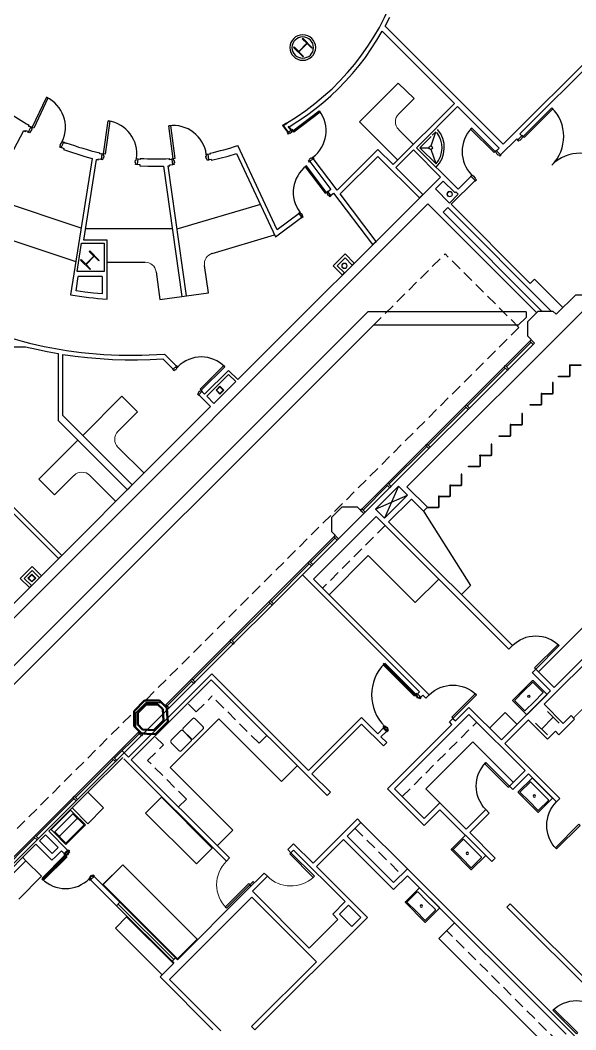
# Model space of a CAD drawing. Header units: inches. Extents: x -59 to 5682, y -269 to 4477.
# Drawn here: x 487 to 1088, y 1751 to 2845 of the extents above; entities that cross this region are included whole.
import ezdxf

# ---------------------------------------------------------------- set-up
doc = ezdxf.new("R2010")
doc.units = ezdxf.units.IN
doc.header["$LTSCALE"] = 96
doc.header["$MEASUREMENT"] = 0
doc.linetypes.add('DASHED4', pattern=[0.1875, 0.125, -0.0625])
doc.linetypes.add('HIDDEN2', pattern=[0.1875, 0.125, -0.0625])
doc.layers.get('0').update_dxf_attribs({"linetype": 'CONTINUOUS'})
for name, color, linetype in [('A-COLS', 5, 'CONTINUOUS'), ('A-DOOR', 2, 'CONTINUOUS'), ('A-FLOR-CASE', 3, 'CONTINUOUS'), ('A-FLOR-CASE-UPPR', 3, 'HIDDEN2'), ('A-FLOR-PFIX', 2, 'CONTINUOUS'), ('A-GLAZ', 2, 'CONTINUOUS'), ('A-GLAZ-SILL', 1, 'CONTINUOUS'), ('A-SHAFT', 1, 'CONTINUOUS'), ('A-WALL-ABOVE', 8, 'DASHED4'), ('A-WALL-FULL', 6, 'CONTINUOUS'), ('A-WALL-PRHT', 4, 'CONTINUOUS')]:
    doc.layers.add(name, color=color, linetype=linetype)
for name, color, linetype, lineweight in [('A-DOOR-FRAM', 31, 'CONTINUOUS', 50), ('A-WALL', 113, 'CONTINUOUS', 13), ('I-WALL', 2, 'CONTINUOUS', 13), ('Q-CASE', 31, 'CONTINUOUS', 9)]:
    doc.layers.add(name, color=color, linetype=linetype, lineweight=lineweight)

# ---------------------------------------------------------------- blocks, each defined once
blk = doc.blocks.new('0206.01-BAS-GRID$0$IBEAM')
for points in [[(-0.5, 0.5, 1), (-0.5, 0.5), (0.5, 0.5), (0.5, 0.5, 1)], [(0, -0.5, 1), (0, -0.5), (0, 0.5), (0, 0.5, 1)], [(-0.5, -0.5, 1), (-0.5, -0.5), (0.5, -0.5), (0.5, -0.5, 1)]]:
    blk.add_3dface(points)
blk = doc.blocks.new('*U155')
for p, q in [((0, 0), (0, 0)), ((36, 0), (36, 0))]:
    blk.add_line(p, q)
blk.add_lwpolyline([(0, 0), (0, -36), (1.75, -36), (1.75, 0)], close=True)
blk.add_arc((0, 0), 36, 270, 0)
blk = doc.blocks.new('*U152')
for p, q in [((0, 0), (0, 0)), ((-36, 0), (-36, 0))]:
    blk.add_line(p, q)
blk.add_lwpolyline([(0, 0), (0, -36), (-1.75, -36), (-1.75, 0)], close=True)
blk.add_arc((0, 0), 36, 180, 270)
blk = doc.blocks.new('*U154')
for p, q in [((0, 0), (0, 0)), ((-36, 0), (-36, 0))]:
    blk.add_line(p, q)
blk.add_lwpolyline([(0, 0), (0, 36), (-1.75, 36), (-1.75, 0)], close=True)
blk.add_arc((0, 0), 36, 90, 180)
blk = doc.blocks.new('*U39')
for p, q in [((0, 0), (0, 0)), ((-36, 0), (-36, 0))]:
    blk.add_line(p, q)
blk.add_lwpolyline([(0, 0), (0, -36), (-1.75, -36), (-1.75, 0)], close=True)
blk.add_arc((0, 0), 36, 180, 270)
blk = doc.blocks.new('TRA_Sink1_22x31')
blk.add_lwpolyline([(-15, 0), (15, 0, -0.414214), (15.5, -0.5), (15.5, -21.5, -0.414214), (15, -22), (-15, -22, -0.414214), (-15.5, -21.5), (-15.5, -0.5, -0.414214)], format="xyb", close=True)
for points in [[(0, -20.5), (-13.5, -20.5, -0.414214), (-14, -20), (-14, -5, -0.414214), (-13.5, -4.5), (0, -4.5)], [(0, -20.5), (13.5, -20.5, 0.414214), (14, -20), (14, -5, 0.414214), (13.5, -4.5), (0, -4.5)]]:
    blk.add_lwpolyline(points, format="xyb")
blk.add_circle((0, -12.5), 1.25)
blk = doc.blocks.new('Corp_Door Single F1 - 3_-0_ x 7_-0_ - 2_ Head 2-921312-LEVEL 01 OVERALL FLOOR PLAN CATH _1')
at = {"layer": 'A-DOOR', "color": 8, "lineweight": 50}
for p, q in [((16.25, 38.875), (18, 38.875)), ((16.25, 2.875), (16.25, 38.875)), ((18, 2.875), (18, 38.875)), ((16.25, 2.875), (18, 2.875))]:
    blk.add_line(p, q, dxfattribs=at)
at = {"layer": 'A-DOOR', "color": 55}
blk.add_arc((18, 2.875), 36, 90, 180, dxfattribs=at)
at = {"layer": 'A-DOOR-FRAM', "color": 8}
for p, q in [((-18, 2.875), (-20, 2.875)), ((-20, 2.875), (-20, 2.625)), ((-18, 0.875), (-18, 2.875)), ((-17.375, 0.875), (-18, 0.875)), ((-17.375, -0.875), (-17.375, 0.875)), ((18, 0.875), (17.375, 0.875)), ((17.375, 0.875), (17.375, -0.875)), ((20, 2.875), (18, 2.875)), ((18, 2.875), (18, 0.875)), ((20, 2.625), (20, 2.875)), ((-20, -2.625), (-20, -2.875)), ((-20, -2.875), (-18, -2.875)), ((-18, -2.875), (-18, -0.875)), ((-18, -0.875), (-17.375, -0.875)), ((17.375, -0.875), (18, -0.875)), ((18, -0.875), (18, -2.875)), ((18, -2.875), (20, -2.875)), ((20, -2.875), (20, -2.625))]:
    blk.add_line(p, q, dxfattribs=at)
blk = doc.blocks.new('Corp_Door Single F1 - 4_-0_ x 7_-0_ - 2_ Head 2-831918-LEVEL 01 OVERALL FLOOR PLAN CATH _1')
at = {"layer": 'A-DOOR', "color": 8, "lineweight": 50}
for p, q in [((22.25, 51), (24, 51)), ((22.25, 3), (22.25, 51)), ((24, 3), (24, 51)), ((22.25, 3), (24, 3))]:
    blk.add_line(p, q, dxfattribs=at)
at = {"layer": 'A-DOOR', "color": 55}
blk.add_arc((24, 3), 48, 90, 180, dxfattribs=at)
at = {"layer": 'A-DOOR-FRAM', "color": 8}
for p, q in [((-24, 3), (-26, 3)), ((-26, 3), (-26, 2.5)), ((-24, 1), (-24, 3)), ((-23.375, 1), (-24, 1)), ((-23.375, -0.75), (-23.375, 1)), ((24, 1), (23.375, 1)), ((23.375, 1), (23.375, -0.75)), ((26, 3), (24, 3)), ((24, 3), (24, 1)), ((26, 2.5), (26, 3)), ((-26, -2.5), (-26, -2.75)), ((-26, -2.75), (-24, -2.75)), ((-24, -2.75), (-24, -0.75)), ((-24, -0.75), (-23.375, -0.75)), ((23.375, -0.75), (24, -0.75)), ((24, -0.75), (24, -2.75)), ((24, -2.75), (26, -2.75)), ((26, -2.75), (26, -2.5))]:
    blk.add_line(p, q, dxfattribs=at)

msp = doc.modelspace()

# ---------------------------------------------------------------- linework, layer by layer
at = {"layer": 'A-COLS'}
for p, q in [((792.8, 2825.7), (792.3, 2825.2)), ((792.3, 2825.2), (797.3, 2820.2)), ((803.1, 2815.4), (792.8, 2825.7)), ((794.2, 2823.3), (794.7, 2823.8)), ((783.4, 2816.3), (782.9, 2815.8)), ((782.9, 2815.8), (793.2, 2805.5)), ((788.4, 2811.3), (783.4, 2816.3)), ((784.8, 2813.9), (785.3, 2814.4)), ((797.3, 2820.2), (788.4, 2811.3)), ((788.7, 2811), (797.6, 2819.9)), ((797.6, 2819.9), (802.6, 2814.9)), ((801.4, 2816.1), (801.9, 2816.6)), ((802.6, 2814.9), (803.1, 2815.4)), ((793.7, 2806), (788.7, 2811)), ((792, 2806.7), (792.5, 2807.2)), ((793.2, 2805.5), (793.7, 2806)), ((562.3, 2595.2), (561.8, 2594.7)), ((561.8, 2594.7), (566.8, 2589.7)), ((572.6, 2584.9), (562.3, 2595.2)), ((563.7, 2592.8), (564.2, 2593.3)), ((552.9, 2585.8), (552.4, 2585.3)), ((552.4, 2585.3), (562.7, 2575)), ((557.9, 2580.8), (552.9, 2585.8)), ((554.3, 2583.4), (554.8, 2583.9)), ((566.8, 2589.7), (557.9, 2580.8)), ((558.2, 2580.5), (567.1, 2589.4)), ((567.1, 2589.4), (572.1, 2584.4)), ((570.9, 2585.6), (571.4, 2586.1)), ((572.1, 2584.4), (572.6, 2584.9)), ((563.2, 2575.5), (558.2, 2580.5)), ((561.5, 2576.2), (562, 2576.7)), ((562.7, 2575), (563.2, 2575.5)), ((703.2, 2448.6), (699, 2444.4)), ((699, 2444.4), (703.2, 2440.1)), ((699.6, 2444.4), (703.2, 2448)), ((703.2, 2440.8), (699.6, 2444.4)), ((707.4, 2444.4), (703.2, 2448.6)), ((703.2, 2448), (706.8, 2444.4)), ((703.2, 2440.1), (707.4, 2444.4)), ((706.8, 2444.4), (703.2, 2440.8)), ((499.6, 2245), (495.3, 2240.7)), ((496, 2240.7), (499.6, 2244.3)), ((503.8, 2240.7), (499.6, 2245)), ((499.6, 2244.3), (503.1, 2240.7)), ((495.3, 2240.7), (499.6, 2236.5)), ((499.6, 2237.1), (496, 2240.7)), ((499.6, 2236.5), (503.8, 2240.7)), ((503.1, 2240.7), (499.6, 2237.1))]:
    msp.add_line(p, q, dxfattribs=at)
at = {"layer": 'A-COLS', "lineweight": 15}
for centre, radius in [((951.8, 2656.8), 3), ((951.8, 2656.8), 2.54), ((837.9, 2579.1), 3), ((837.9, 2579.1), 2.54)]:
    msp.add_circle(centre, radius, dxfattribs=at)
at = {"layer": 'A-DOOR'}
for p, q in [((500, 2729.1), (515.3, 2761.6)), ((516.9, 2760.9), (501.6, 2728.3)), ((515.3, 2761.6), (516.9, 2760.9)), ((782, 2725.4), (810.7, 2747.1)), ((810.7, 2747.1), (811.8, 2745.7)), ((1031.2, 2719.3), (1062.3, 2750.4)), ((1063.5, 2749.2), (1032.4, 2718.1)), ((1062.3, 2750.4), (1063.5, 2749.2)), ((577.2, 2700.4), (582.2, 2736)), ((584, 2735.8), (578.9, 2700.1)), ((582.2, 2736), (584, 2735.8)), ((811.8, 2745.7), (783, 2724)), ((495.4, 2724), (495.6, 2724.5)), ((495.6, 2724.5), (496.1, 2724.3)), ((496.1, 2724.3), (498.4, 2729.2)), ((498.1, 2724.9), (497.2, 2723.2)), ((498, 2729.5), (498.2, 2729.9)), ((498.4, 2729.2), (498, 2729.5)), ((498.6, 2724.7), (498.1, 2724.9)), ((498.2, 2729.9), (500, 2729.1)), ((499.7, 2727), (498.6, 2724.7)), ((500, 2729.1), (499.2, 2727.3)), ((499.2, 2727.3), (499.7, 2727)), ((501.6, 2728.3), (500, 2729.1)), ((647.9, 2730.8), (649.6, 2731.1)), ((652.7, 2695.1), (647.9, 2730.8)), ((649.6, 2731.1), (654.4, 2695.4)), ((776.8, 2723.4), (780.7, 2726.3)), ((780.4, 2726.7), (780.8, 2727)), ((780.7, 2726.3), (780.4, 2726.7)), ((782, 2725.4), (780.4, 2724.3)), ((780.4, 2724.3), (780.8, 2723.8)), ((780.8, 2727), (782, 2725.4)), ((783, 2724), (782, 2725.4)), ((975.7, 2728.4), (974.5, 2727.1)), ((974.5, 2727.1), (999.9, 2701.7)), ((1001.2, 2702.9), (975.7, 2728.4)), ((497.2, 2723.2), (495.4, 2724)), ((531.8, 2712), (532.6, 2713.7)), ((532.6, 2713.7), (534.4, 2712.9)), ((776.1, 2723.5), (776.5, 2723.8)), ((777.3, 2721.9), (776.1, 2723.5)), ((776.5, 2723.8), (776.8, 2723.4)), ((778.8, 2723.1), (777.3, 2721.9)), ((779.2, 2722.6), (778.8, 2723.1)), ((780.8, 2723.8), (779.2, 2722.6)), ((1025.1, 2716), (1024.7, 2715.7)), ((1024.7, 2715.7), (1026.1, 2714.3)), ((1025.4, 2715.7), (1025.1, 2716)), ((1029.8, 2720), (1025.4, 2715.7)), ((1026.1, 2714.3), (1027.5, 2715.6)), ((1027.5, 2715.6), (1027.9, 2715.2)), ((1027.9, 2715.2), (1030.2, 2717.5)), ((1029.8, 2720.7), (1029.4, 2720.4)), ((1029.4, 2720.4), (1029.8, 2720)), ((1031.2, 2719.3), (1029.8, 2720.7)), ((1029.8, 2717.9), (1031.2, 2719.3)), ((1030.2, 2717.5), (1029.8, 2717.9)), ((1032.4, 2718.1), (1031.2, 2719.3)), ((529.8, 2707.8), (530.6, 2709.6)), ((531.6, 2707), (529.8, 2707.8)), ((530.1, 2709.9), (531.2, 2712.2)), ((530.6, 2709.6), (530.1, 2709.9)), ((531.2, 2712.2), (531.8, 2712)), ((533.7, 2712.6), (531.4, 2707.7)), ((531.4, 2707.7), (531.8, 2707.4)), ((531.8, 2707.4), (531.6, 2707)), ((534.2, 2712.4), (533.7, 2712.6)), ((534.4, 2712.9), (534.2, 2712.4)), ((999.9, 2701.7), (1001.2, 2702.9)), ((1002.6, 2704.3), (1001.2, 2702.9)), ((1001.2, 2702.9), (1002.5, 2701.5)), ((1002.9, 2704), (1002.6, 2704.3)), ((1002.6, 2703.6), (1002.9, 2704)), ((1006.9, 2699.3), (1002.6, 2703.6)), ((574.3, 2694.7), (574.8, 2694.7)), ((574.3, 2694.2), (574.3, 2694.7)), ((576.2, 2693.9), (574.3, 2694.2)), ((574.8, 2694.7), (575.6, 2700.1)), ((575.1, 2700.2), (575.2, 2700.7)), ((575.6, 2700.1), (575.1, 2700.2)), ((575.2, 2700.7), (577.2, 2700.4)), ((576.5, 2695.9), (576.2, 2693.9)), ((577.1, 2695.8), (576.5, 2695.9)), ((577.2, 2700.4), (576.9, 2698.5)), ((576.9, 2698.5), (577.5, 2698.4)), ((577.5, 2698.4), (577.1, 2695.8)), ((578.9, 2700.1), (577.2, 2700.4)), ((611.5, 2690.9), (611.9, 2693.5)), ((611.9, 2693.5), (612.5, 2693.4)), ((612.5, 2693.4), (612.8, 2695.3)), ((612.8, 2695.3), (614.8, 2695)), ((614.2, 2694.6), (613.4, 2689.2)), ((614.7, 2694.5), (614.2, 2694.6)), ((614.8, 2695), (614.7, 2694.5)), ((650.7, 2694.9), (652.7, 2695.1)), ((650.8, 2694.4), (650.7, 2694.9)), ((651.3, 2694.4), (650.8, 2694.4)), ((652, 2689), (651.3, 2694.4)), ((654.4, 2695.4), (652.7, 2695.1)), ((652.7, 2695.1), (652.9, 2693.2)), ((652.9, 2693.2), (653.6, 2693.3)), ((653.6, 2693.3), (653.9, 2690.7)), ((688, 2697.9), (688.6, 2698)), ((688.4, 2695.3), (688, 2697.9)), ((688.4, 2699.9), (690.4, 2700.2)), ((688.6, 2698), (688.4, 2699.9)), ((689, 2695.4), (688.4, 2695.3)), ((689.2, 2693.5), (689, 2695.4)), ((691.2, 2693.7), (689.2, 2693.5)), ((690.4, 2699.7), (689.9, 2699.6)), ((689.9, 2699.6), (690.7, 2694.2)), ((690.4, 2700.2), (690.4, 2699.7)), ((690.7, 2694.2), (691.1, 2694.2)), ((691.1, 2694.2), (691.2, 2693.7)), ((799, 2693.1), (800.5, 2694.3)), ((800.2, 2691.5), (799, 2693.1)), ((800.1, 2694.8), (801.7, 2696)), ((800.5, 2694.3), (800.1, 2694.8)), ((800.6, 2691.8), (800.2, 2691.5)), ((804.2, 2695.2), (800.3, 2692.2)), ((800.3, 2692.2), (800.6, 2691.8)), ((801.7, 2696), (802.1, 2695.5)), ((802.1, 2695.5), (803.6, 2696.7)), ((803.6, 2696.7), (804.9, 2695.1)), ((804.5, 2694.8), (804.2, 2695.2)), ((804.9, 2695.1), (804.5, 2694.8)), ((1002.5, 2701.5), (1002.1, 2701.1)), ((1002.1, 2701.1), (1004.4, 2698.8)), ((1004.4, 2698.8), (1004.8, 2699.2)), ((1004.8, 2699.2), (1006.2, 2697.9)), ((1006.2, 2697.9), (1007.6, 2699.3)), ((1007.3, 2699.6), (1006.9, 2699.3)), ((1007.6, 2699.3), (1007.3, 2699.6)), ((612.2, 2690.8), (611.5, 2690.9)), ((611.9, 2688.9), (612.2, 2690.8)), ((613.9, 2688.6), (611.9, 2688.9)), ((613.4, 2689.2), (613.9, 2689.1)), ((613.9, 2689.1), (613.9, 2688.6)), ((651.5, 2688.9), (652, 2689)), ((651.6, 2688.4), (651.5, 2688.9)), ((653.6, 2688.7), (651.6, 2688.4)), ((653.9, 2690.7), (653.3, 2690.6)), ((653.3, 2690.6), (653.6, 2688.7)), ((796.8, 2687.5), (795.4, 2686.4)), ((795.4, 2686.4), (817.1, 2657.7)), ((818.5, 2658.7), (796.8, 2687.5)), ((975.7, 2677.4), (974.3, 2676)), ((974.3, 2676), (974.6, 2675.7)), ((974.6, 2675.7), (975, 2676)), ((975, 2676), (979.3, 2671.7)), ((977.1, 2676.1), (975.7, 2677.4)), ((977.5, 2676.5), (977.1, 2676.1)), ((979.8, 2674.2), (977.5, 2676.5)), ((979.3, 2671.7), (979, 2671.3)), ((979, 2671.3), (979.3, 2671)), ((979.3, 2671), (980.7, 2672.4)), ((979.4, 2673.8), (979.8, 2674.2)), ((980.7, 2672.4), (979.4, 2673.8)), ((817.1, 2657.7), (818.5, 2658.7)), ((820.1, 2659.9), (818.5, 2658.7)), ((818.5, 2658.7), (819.6, 2657.2)), ((820, 2659.2), (820.4, 2659.5)), ((822.9, 2655.4), (820, 2659.2)), ((820.4, 2659.5), (820.1, 2659.9)), ((819.6, 2657.2), (819.1, 2656.8)), ((819.1, 2656.8), (820.3, 2655.2)), ((820.3, 2655.2), (820.8, 2655.6)), ((820.8, 2655.6), (822, 2654)), ((822, 2654), (823.6, 2655.3)), ((823.3, 2655.7), (822.9, 2655.4)), ((823.6, 2655.3), (823.3, 2655.7)), ((789.7, 2637.1), (788.1, 2635.9)), ((790.9, 2635.5), (789.7, 2637.1)), ((788.1, 2635.9), (788.4, 2635.5)), ((788.4, 2635.5), (788.8, 2635.8)), ((788.8, 2635.8), (791.7, 2631.9)), ((791.4, 2635.9), (790.9, 2635.5)), ((791.7, 2631.9), (791.3, 2631.6)), ((791.3, 2631.6), (791.6, 2631.2)), ((792.6, 2634.3), (791.4, 2635.9)), ((791.6, 2631.2), (793.2, 2632.4)), ((792.1, 2633.9), (792.6, 2634.3)), ((793.2, 2632.4), (792.1, 2633.9)), ((652.3, 2467.3), (651.9, 2467)), ((651.9, 2467), (653.4, 2465.6)), ((652.6, 2467), (652.3, 2467.3)), ((656.1, 2470.4), (652.6, 2467)), ((653.4, 2465.6), (654.7, 2466.9)), ((654.7, 2466.9), (655.2, 2466.5)), ((655.2, 2466.5), (656.6, 2467.9)), ((656.1, 2471.1), (655.7, 2470.8)), ((655.7, 2470.8), (656.1, 2470.4)), ((657.5, 2469.7), (656.1, 2471.1)), ((656.1, 2468.4), (657.5, 2469.7)), ((656.6, 2467.9), (656.1, 2468.4)), ((707.2, 2471), (681.7, 2445.5)), ((683, 2444.3), (708.4, 2469.7)), ((708.4, 2469.7), (707.2, 2471)), ((680.2, 2441.5), (678.8, 2440.1)), ((678.8, 2440.1), (680.2, 2438.7)), ((681.2, 2443.3), (679.7, 2441.9)), ((679.7, 2441.9), (680.2, 2441.5)), ((680.2, 2439.4), (683.7, 2442.9)), ((681.6, 2442.9), (681.2, 2443.3)), ((683, 2444.3), (681.6, 2442.9)), ((681.7, 2445.5), (683, 2444.3)), ((684.4, 2442.9), (683, 2444.3)), ((683.7, 2442.9), (684, 2442.5)), ((684, 2442.5), (684.4, 2442.9)), ((680.6, 2439.1), (680.2, 2439.4)), ((680.2, 2438.7), (680.6, 2439.1))]:
    msp.add_line(p, q, dxfattribs=at)
at = {"layer": 'A-DOOR', "lineweight": 9}
for p, q in [((778.8, 1941.8), (780, 1943.1)), ((778.8, 1941.8), (804.2, 1916.4)), ((780, 1943.1), (805.5, 1917.6)), ((804.2, 1916.4), (805.5, 1917.6))]:
    msp.add_line(p, q, dxfattribs=at)
at = {"layer": 'A-DOOR', "lineweight": 20}
for p, q in [((734.3, 1909.7), (708.9, 1884.3)), ((735.6, 1908.5), (710.1, 1883.1)), ((734.3, 1909.7), (735.6, 1908.5)), ((708.9, 1884.3), (710.1, 1883.1))]:
    msp.add_line(p, q, dxfattribs=at)
at = {"layer": 'A-DOOR'}
for points in [[(1081.6, 2471.3), (1081.6, 2459.4), (1082.3, 2459.4), (1082.3, 2471.3)], [(1081.9, 2471.7), (1093.9, 2471.7), (1093.9, 2471), (1081.9, 2471)], [(1063, 2452.8), (1063, 2440.8), (1063.7, 2440.8), (1063.7, 2452.8)], [(1069.6, 2459.4), (1081.6, 2459.4), (1081.6, 2458.7), (1069.6, 2458.7)], [(1050.9, 2440.7), (1050.9, 2428.8), (1051.7, 2428.8), (1051.7, 2440.7)], [(1051.1, 2440.8), (1063, 2440.8), (1063, 2440.1), (1051.1, 2440.1)], [(1039, 2428.8), (1050.9, 2428.8), (1050.9, 2428), (1039, 2428)], [(1029.9, 2418.9), (1029.9, 2407), (1030.6, 2407), (1030.6, 2418.9)], [(1017.2, 2407), (1017.2, 2395), (1017.9, 2395), (1017.9, 2407)], [(1017.9, 2407), (1029.9, 2407), (1029.9, 2406.3), (1017.9, 2406.3)], [(996.6, 2386), (996.6, 2374), (997.3, 2374), (997.3, 2386)], [(1005.3, 2395), (1017.2, 2395), (1017.2, 2394.3), (1005.3, 2394.3)], [(984.3, 2374), (984.3, 2362.1), (985, 2362.1), (985, 2374)], [(984.6, 2374), (996.6, 2374), (996.6, 2373.3), (984.6, 2373.3)], [(964.2, 2353.2), (964.2, 2341.3), (964.9, 2341.3), (964.9, 2353.2)], [(972.3, 2362.1), (984.3, 2362.1), (984.3, 2361.4), (972.3, 2361.4)], [(951.9, 2341.3), (951.9, 2329.4), (952.6, 2329.4), (952.6, 2341.3)], [(952.3, 2341.3), (964.2, 2341.3), (964.2, 2340.6), (952.3, 2340.6)], [(939.6, 2329.4), (939.6, 2317.4), (940.3, 2317.4), (940.3, 2329.4)], [(940, 2329.4), (951.9, 2329.4), (951.9, 2328.7), (940, 2328.7)], [(927.7, 2317.4), (939.6, 2317.4), (939.6, 2316.7), (927.7, 2316.7)]]:
    msp.add_lwpolyline(points, close=True, dxfattribs=at)
at = {"layer": 'A-DOOR', "const_width": 1}
msp.add_lwpolyline([(1085.8, 2089.1), (1117.6, 2120.9)], dxfattribs=at)
at = {"layer": 'A-DOOR'}
for centre, radius, start, end in [((500, 2729.1), 36, 334.7879, 64.7879), ((500, 2729.1), 36, 334.7879, 64.7879), ((782, 2725.4), 36, 307, 37), ((782, 2725.4), 36, 307, 37), ((1031.2, 2719.3), 44, 315, 45), ((577.2, 2700.4), 36, 351.8984, 81.8984), ((577.2, 2700.4), 36, 351.8984, 81.8984), ((652.7, 2695.1), 36, 7.6284, 97.6284), ((652.7, 2695.1), 36, 7.6284, 97.6284), ((1001.2, 2702.9), 36, 135, 225), ((1001.2, 2702.9), 36, 135, 225), ((1093.4, 2657.1), 44, 45, 135), ((818.5, 2658.7), 36, 127, 217), ((818.5, 2658.7), 36, 127, 217), ((683, 2444.3), 36, 45, 135), ((683, 2444.3), 36, 45, 135)]:
    msp.add_arc(centre, radius, start, end, dxfattribs=at)
at = {"layer": 'A-DOOR', "lineweight": 9}
for centre, start, end in [((735.6, 1908.5), 135, 225), ((780, 1943.1), 225, 312.2137)]:
    msp.add_arc(centre, 36, start, end, dxfattribs=at)
at = {"layer": 'A-FLOR-CASE'}
for p, q in [((896.2, 2777.1), (854.2, 2735.1)), ((913.2, 2760.2), (896.2, 2777.1)), ((896.6, 2743.6), (913.2, 2760.2)), ((854.2, 2735.1), (895.6, 2693.7)), ((912.6, 2710.7), (896.6, 2726.6)), ((552.8, 2619.7), (452.5, 2653.3)), ((746.9, 2645.6), (656.6, 2618.8)), ((651.7, 2619), (557.6, 2619)), ((468.1, 2610.1), (547.1, 2583.7)), ((694.9, 2592.6), (762.3, 2612.6)), ((581.1, 2583), (622.1, 2583)), ((634, 2572.6), (638.2, 2542.4)), ((690.6, 2549.7), (686.4, 2579.4)), ((666.8, 2546.4), (690.6, 2549.7)), ((638.2, 2542.4), (662, 2545.7)), ((597, 2437.7), (554.6, 2395.3)), ((614, 2420.8), (597, 2437.7)), ((592.8, 2399.6), (614, 2420.8)), ((549.5, 2390.2), (507.1, 2347.8)), ((621, 2354.4), (592.8, 2382.6)), ((507.1, 2347.8), (524, 2330.8)), ((524, 2330.8), (545.2, 2352)), ((562.2, 2352), (590.4, 2323.8)), ((923.4, 2313.2), (974.3, 2232.6)), ((1047.8, 2139.3), (1190, 2281.4)), ((863.7, 2265.1), (821.2, 2222.7)), ((914.6, 2214.2), (863.7, 2265.1)), ((940, 2239.6), (914.6, 2214.2)), ((974.3, 2232.6), (964.4, 2222.7)), ((995, 2078), (1012, 2095)), ((1012, 2095), (1024.7, 2082.2)), ((649.4, 2035.6), (702, 2088.2)), ((769.9, 2020.3), (702, 2088.2)), ((925.9, 2012.4), (976.8, 2063.3)), ((976.8, 2063.3), (1020.6, 2019.5)), ((717.2, 1967.7), (649.4, 2035.6)), ((769.9, 2020.3), (786.9, 2037.3)), ((543.2, 1991.6), (560.2, 2008.6)), ((560.2, 2008.6), (577.2, 1991.6)), ((925.9, 2012.4), (941.3, 1997.1)), ((560.2, 1974.6), (543.2, 1991.6)), ((577.2, 1991.6), (560.2, 1974.6)), ((855.8, 1975.8), (906, 1925.6)), ((700.3, 1950.7), (717.2, 1967.7)), ((493.2, 1934.5), (468.5, 1909.8)), ((510.2, 1917.6), (493.2, 1934.5)), ((485.5, 1892.8), (510.2, 1917.6)), ((939.9, 1850.3), (956.9, 1867.3)), ((1060.8, 1729.4), (939.9, 1850.3))]:
    msp.add_line(p, q, dxfattribs=at)
at = {"layer": 'A-FLOR-CASE', "lineweight": 9}
for centre, start, end in [((905.1, 2735.1), 135, 225), ((622.1, 2571), 8, 90), ((698.3, 2581.1), 106.5, 188), ((601.3, 2391.1), 135, 225), ((553.7, 2343.5), 45, 135)]:
    msp.add_arc(centre, 12, start, end, dxfattribs=at)
at = {"layer": 'A-FLOR-CASE-UPPR'}
for p, q in [((882, 2297.7), (814.2, 2229.8)), ((677.6, 2095.7), (694.5, 2112.7)), ((745.5, 2061.7), (694.5, 2112.7)), ((677.6, 2095.7), (668, 2105.3)), ((900.5, 2004), (981, 2084.5)), ((641.9, 2060), (632.3, 2069.6)), ((745.5, 2061.7), (753.9, 2070.2)), ((624.9, 2043), (641.9, 2060)), ((666.8, 2001.2), (624.9, 2043)), ((658.3, 1992.7), (666.8, 2001.2)), ((849.4, 1969.5), (899.6, 1919.3)), ((1069.3, 1737.9), (948.4, 1858.8))]:
    msp.add_line(p, q, dxfattribs=at)
at = {"layer": 'A-FLOR-PFIX'}
for p, q in [((931.8, 2709), (936.9, 2724.2)), ((933, 2720.7), (936.7, 2724.4)), ((919.5, 2707.1), (931.6, 2719.3)), ((919.5, 2707.1), (929.2, 2707.1)), ((937.1, 2689.5), (919.5, 2707.1)), ((937.1, 2689.5), (931.8, 2705.2)), ((541.6, 1989.3), (520.4, 1968.1)), ((544.8, 1986.1), (523.6, 1964.9)), ((529.1, 1960.8), (548.9, 1980.6)), ((541.6, 1989.3), (544.8, 1986.1)), ((544.1, 1985.4), (556.3, 1973.2)), ((544.8, 1986.1), (557.7, 1973.2)), ((536.5, 1952), (557.7, 1973.2)), ((556.3, 1973.2), (536.5, 1953.4)), ((523.6, 1964.9), (520.4, 1968.1)), ((536.5, 1952), (523.6, 1964.9)), ((536.5, 1953.4), (524.3, 1965.6))]:
    msp.add_line(p, q, dxfattribs=at)
for points in [[(684.8, 2079.8), (676.3, 2088.3, 0.414214), (673.5, 2088.3), (663.4, 2078.2, 0.414214), (663.4, 2075.3), (671.9, 2066.9, 0.414214), (674.7, 2066.9), (684.8, 2077, 0.414214)], [(671.8, 2066.7), (663.3, 2075.2, 0.414214), (660.4, 2075.2), (650.3, 2065.1, 0.414214), (650.3, 2062.3), (658.8, 2053.8, 0.414214), (661.7, 2053.8), (671.8, 2063.9, 0.414214)]]:
    msp.add_lwpolyline(points, format="xyb", close=True, dxfattribs=at)
msp.add_circle((931.2, 2707.1), 2, dxfattribs=at)
for radius, start, end in [(30, 44.641, 45), (30, 315, 40.812), (27.5, 320.2159, 36.9675)]:
    msp.add_arc((916, 2707.1), radius, start, end, dxfattribs=at)
at = {"layer": 'A-GLAZ'}
for p, q in [((1013.3, 2469.6), (1039.9, 2496.2)), ((970.9, 2427.2), (1011.9, 2468.2)), ((928.4, 2384.8), (969.5, 2425.8)), ((886, 2342.3), (927, 2383.3)), ((884.6, 2340.9), (858, 2314.3)), ((801.3, 2257.6), (827.9, 2284.2)), ((758.8, 2215.1), (799.8, 2256.2)), ((716.4, 2172.7), (757.4, 2213.7)), ((674, 2130.3), (715, 2171.3)), ((672.6, 2128.9), (646, 2102.3)), ((589.2, 2045.5), (615.8, 2072.1)), ((546.8, 2003.1), (587.8, 2044.1)), ((504.4, 1960.7), (545.4, 2001.7)), ((461.9, 1918.2), (502.9, 1959.3))]:
    msp.add_line(p, q, dxfattribs=at)
msp.add_lwpolyline([(593, 1887.5), (653.1, 1827.4)], dxfattribs=at)
at = {"layer": 'A-GLAZ-SILL'}
for p, q in [((1040.1, 2498.9), (855.3, 2314.1)), ((1043.6, 2495.3), (858.9, 2310.6)), ((828, 2286.8), (643.3, 2102.1)), ((831.6, 2283.3), (646.8, 2098.6)), ((616, 2074.8), (431.3, 1890.1)), ((619.5, 2071.2), (434.8, 1886.5)), ((651.3, 1825.6), (591.2, 1885.7)), ((594.9, 1889.4), (655, 1829.3))]:
    msp.add_line(p, q, dxfattribs=at)
at = {"layer": 'A-SHAFT'}
for p, q in [((871.6, 2315.5), (906.1, 2330.6)), ((896.4, 2340.3), (881.3, 2305.8))]:
    msp.add_line(p, q, dxfattribs=at)
at = {"layer": 'A-WALL', "color": 8, "lineweight": 50}
for p, q in [((621.6, 2107.9), (610.2, 2096.5)), ((614.2, 2094.8), (623.2, 2103.9)), ((637.7, 2107.9), (621.6, 2107.9)), ((623.2, 2103.9), (636.1, 2103.9)), ((636.1, 2103.9), (641.4, 2098.6)), ((645.6, 2100.1), (637.7, 2107.9)), ((610.2, 2096.5), (610.2, 2080.3)), ((614.2, 2082), (614.2, 2094.8)), ((646, 2094), (645.6, 2100.1)), ((610.2, 2080.3), (618, 2072.5)), ((619.5, 2076.7), (614.2, 2082)), ((618, 2072.5), (624, 2072.1)), ((883.8, 2075), (880.3, 2078.5))]:
    msp.add_line(p, q, dxfattribs=at)
at = {"layer": 'A-WALL-ABOVE'}
for p, q in [((869.3, 2514.6), (946.8, 2592.1)), ((1026.7, 2512.3), (946.8, 2592.1)), ((1026.7, 2512.3), (310.7, 1796.3))]:
    msp.add_line(p, q, dxfattribs=at)
at = {"layer": 'A-WALL-FULL'}
for p, q in [((1165.6, 2866.7), (1009.8, 2710.9)), ((1027.8, 2722), (1178.7, 2872.8)), ((881.9, 2838.8), (886.9, 2848.6)), ((1009.8, 2710.9), (881.9, 2838.8)), ((867, 2814.1), (873.1, 2823.5)), ((873.1, 2823.5), (878.8, 2833.2)), ((878.8, 2833.2), (957, 2755.1)), ((860.6, 2804.9), (867, 2814.1)), ((853.8, 2796), (860.6, 2804.9)), ((846.6, 2787.3), (853.8, 2796)), ((831.2, 2770.9), (839.1, 2779)), ((839.1, 2779), (846.6, 2787.3)), ((823.1, 2763.2), (831.2, 2770.9)), ((814.6, 2755.8), (823.1, 2763.2)), ((796.9, 2742.1), (805.9, 2748.8)), ((805.9, 2748.8), (814.6, 2755.8)), ((957, 2755.1), (890.6, 2688.7)), ((916, 2707.1), (960.4, 2751.6)), ((960.4, 2751.6), (1005.5, 2706.5)), ((778.1, 2729.8), (787.6, 2735.7)), ((787.6, 2735.7), (796.9, 2742.1)), ((419.6, 2591.4), (491, 2725.6)), ((491, 2725.6), (491.8, 2725.1)), ((491.8, 2725.1), (492.7, 2724.6)), ((492.7, 2724.6), (493.3, 2725.6)), ((493.3, 2725.6), (496.1, 2724.3)), ((496, 2730.4), (496.6, 2731.4)), ((498.4, 2729.2), (496, 2730.4)), ((496.1, 2724.3), (498.4, 2729.2)), ((771.1, 2731.4), (770.9, 2731.2)), ((770.9, 2731.2), (776.8, 2723.4)), ((771.4, 2731.6), (771.1, 2731.4)), ((773.3, 2732.6), (771.4, 2731.6)), ((777.3, 2723.8), (771.8, 2731)), ((775.1, 2733.7), (773.3, 2732.6)), ((776.8, 2723.4), (780.7, 2726.3)), ((780.2, 2725.9), (777.1, 2730)), ((780.7, 2726.3), (778.1, 2729.8)), ((1007.3, 2699.6), (1024.4, 2716.7)), ((1024.4, 2716.7), (1025.4, 2715.7)), ((1027.8, 2722), (1029.8, 2720)), ((533.7, 2712.6), (531.4, 2707.7)), ((531.4, 2707.7), (534.2, 2706.3)), ((536.1, 2711.5), (533.7, 2712.6)), ((534.2, 2706.3), (533.8, 2705.2)), ((533.8, 2705.2), (541.4, 2702.5)), ((536.6, 2712.6), (536.1, 2711.5)), ((541.4, 2702.5), (549.2, 2699.9)), ((765.2, 2618), (722.5, 2709.5)), ((874.1, 2705.1), (830, 2660.9)), ((890.6, 2688.7), (874.1, 2705.1)), ((893.6, 2685.7), (912.5, 2704.6)), ((912.5, 2704.6), (941.8, 2675.2)), ((961, 2662.1), (916, 2707.1)), ((1005.5, 2706.5), (1002.9, 2704)), ((564.8, 2695.5), (541.4, 2547.5)), ((549.2, 2699.9), (557, 2697.6)), ((555.7, 2607), (569.6, 2694.4)), ((557, 2697.6), (564.8, 2695.5)), ((569.6, 2694.4), (570.5, 2694.2)), ((570.5, 2694.2), (571.5, 2693.9)), ((571.5, 2693.9), (571.8, 2695.1)), ((571.8, 2695.1), (574.8, 2694.7)), ((573, 2700.5), (573.2, 2701.6)), ((575.6, 2700.1), (573, 2700.5)), ((574.8, 2694.7), (575.6, 2700.1)), ((614.2, 2694.6), (613.4, 2689.2)), ((616.9, 2694.2), (614.2, 2694.6)), ((616.9, 2695.4), (616.9, 2694.2)), ((648.6, 2694.1), (648.6, 2695.3)), ((651.3, 2694.4), (648.6, 2694.1)), ((652, 2689), (651.3, 2694.4)), ((692.6, 2700), (689.9, 2699.6)), ((689.9, 2699.6), (690.7, 2694.2)), ((690.7, 2694.2), (693.7, 2694.6)), ((692.3, 2701.1), (692.6, 2700)), ((693.7, 2694.6), (694, 2693.4)), ((694, 2693.4), (703.1, 2695.6)), ((703.1, 2695.6), (712.2, 2698)), ((712.2, 2698), (721.2, 2700.7)), ((721.2, 2700.7), (763.3, 2610.4)), ((804.2, 2695.2), (800.3, 2692.2)), ((800.3, 2692.2), (823.3, 2661.7)), ((830, 2660.9), (804.2, 2695.2)), ((833.4, 2657), (874.1, 2697.7)), ((874.1, 2697.7), (919.2, 2652.6)), ((613.4, 2689.2), (616.5, 2688.7)), ((616.5, 2688.7), (616.4, 2687.5)), ((616.4, 2687.5), (625, 2687.1)), ((625, 2687.1), (633.5, 2687)), ((633.5, 2687), (642.1, 2687.1)), ((642.1, 2687.1), (662, 2545.7)), ((647, 2687.3), (648, 2687.4)), ((666.8, 2546.4), (647, 2687.3)), ((648, 2687.4), (649, 2687.4)), ((648.9, 2688.6), (652, 2689)), ((649, 2687.4), (648.9, 2688.6)), ((922.9, 2656.3), (893.6, 2685.7)), ((932.7, 2666), (941.8, 2675.2)), ((936.5, 2662.4), (944.9, 2670.8)), ((944.9, 2670.8), (957.3, 2658.4)), ((979.3, 2671.7), (953.3, 2645.7)), ((961, 2662.1), (974.6, 2675.7)), ((722.4, 2455.8), (932.7, 2666)), ((823.3, 2661.7), (820, 2659.2)), ((820, 2659.2), (822.9, 2655.4)), ((951.6, 2647.1), (936.5, 2662.4)), ((957.3, 2658.4), (958.4, 2659.4)), ((958.4, 2659.4), (961.1, 2656.7)), ((822.9, 2655.4), (826.2, 2657.8)), ((826.2, 2657.8), (868.2, 2602.1)), ((872.4, 2605.3), (833.4, 2657)), ((919.2, 2652.6), (922.9, 2656.3)), ((961.1, 2656.7), (951.6, 2647.1)), ((382.6, 2100.4), (928.3, 2646.1)), ((928.3, 2646.1), (1045.9, 2528.5)), ((944.7, 2637.1), (949.8, 2642.1)), ((944.7, 2637.1), (1051.7, 2530.1)), ((1061.8, 2530.1), (949.8, 2642.1)), ((1039, 2559.9), (953.3, 2645.7)), ((763.3, 2610.4), (791.7, 2631.9)), ((788.8, 2635.8), (765.2, 2618)), ((791.7, 2631.9), (788.8, 2635.8)), ((548.5, 2572.8), (553.5, 2603.8)), ((553.5, 2603.8), (578, 2603.8)), ((581.1, 2607), (555.7, 2607)), ((578, 2603.8), (578, 2572.8)), ((581.1, 2543), (581.1, 2607)), ((868.2, 2602.1), (872.4, 2605.3)), ((838.6, 2592), (825.7, 2579.1)), ((830.1, 2579.1), (838.6, 2587.6)), ((848.6, 2582), (838.6, 2592)), ((838.6, 2587.6), (846.4, 2579.8)), ((846.4, 2579.8), (848.6, 2582)), ((578, 2572.8), (548.5, 2572.8)), ((825.7, 2579.1), (835.7, 2569.1)), ((837.9, 2571.3), (830.1, 2579.1)), ((835.7, 2569.1), (837.9, 2571.3)), ((547.4, 2551.9), (549.9, 2567.6)), ((575.8, 2567.6), (549.9, 2567.6)), ((575.8, 2567.6), (575.8, 2548.6)), ((1039, 2559.9), (1043.6, 2564.5)), ((1074.3, 2533.9), (1043.6, 2564.5)), ((556.8, 2550.5), (547.4, 2551.9)), ((566.3, 2549.5), (556.8, 2550.5)), ((575.8, 2548.6), (566.3, 2549.5)), ((662, 2545.7), (666.8, 2546.4)), ((1067, 2526.6), (1088.2, 2547.8)), ((1088.2, 2547.8), (1104.2, 2547.8)), ((1102.1, 2536.1), (905.5, 2339.6)), ((1036.2, 2518.8), (1047.5, 2530.1)), ((1047.5, 2530.1), (1063.5, 2530.1)), ((1063.5, 2530.1), (1067, 2526.6)), ((1036.2, 2502.8), (1036.2, 2518.8)), ((1043.6, 2495.3), (1036.2, 2502.8)), ((442.7, 2491.3), (492.9, 2491.3)), ((492.9, 2491.3), (504.6, 2488.6)), ((504.6, 2488.6), (516.3, 2486.1)), ((516.3, 2486.1), (528.1, 2483.9)), ((528.1, 2483.9), (528.1, 2411.6)), ((656.1, 2470.4), (643.1, 2483.4)), ((533, 2417), (533, 2483.1)), ((533, 2483.1), (546.4, 2481.2)), ((546.4, 2481.2), (559.9, 2479.6)), ((559.9, 2479.6), (573.4, 2478.5)), ((573.4, 2478.5), (587, 2477.7)), ((587, 2477.7), (600.5, 2477.3)), ((600.5, 2477.3), (614.1, 2477.3)), ((614.1, 2477.3), (627.7, 2477.6)), ((627.7, 2477.6), (641.2, 2478.4)), ((641.2, 2478.4), (652.6, 2467)), ((652.6, 2467), (656.1, 2470.4)), ((712.4, 2465.8), (686.6, 2439.9)), ((722.4, 2455.8), (712.4, 2465.8)), ((688.8, 2437.7), (712.4, 2461.3)), ((720.2, 2453.6), (696.6, 2430)), ((712.4, 2461.3), (720.2, 2453.6)), ((683.7, 2442.9), (680.2, 2439.4)), ((686.6, 2439.9), (683.7, 2442.9)), ((680.2, 2439.4), (693.1, 2426.5)), ((696.6, 2430), (688.8, 2437.7)), ((693.1, 2426.5), (382.6, 2116)), ((528.1, 2411.6), (603.1, 2336.5)), ((608.3, 2341.7), (533, 2417)), ((437.8, 2352.5), (528.5, 2261.8)), ((531.9, 2265.3), (442.7, 2354.5)), ((603.1, 2336.5), (608.3, 2341.7)), ((896.4, 2340.3), (871.6, 2315.5)), ((906.1, 2330.6), (881.3, 2305.8)), ((906.1, 2330.6), (896.4, 2340.3)), ((927.7, 2317.4), (905.5, 2339.6)), ((910.3, 2326.3), (885.6, 2301.6)), ((923.4, 2313.2), (910.3, 2326.3)), ((824.1, 2306.7), (835.5, 2318)), ((831.6, 2283.3), (858.9, 2310.6)), ((835.5, 2318), (851.5, 2318)), ((851.5, 2318), (858.9, 2310.6)), ((881.3, 2305.8), (871.6, 2315.5)), ((923.4, 2313.2), (927.7, 2317.4)), ((872.1, 2307.6), (804.3, 2239.7)), ((824.1, 2290.7), (824.1, 2306.7)), ((1015.8, 2163.8), (872.1, 2307.6)), ((1019.6, 2167.6), (885.6, 2301.6)), ((831.6, 2283.3), (824.1, 2290.7)), ((528.5, 2261.8), (531.9, 2265.3)), ((1210.6, 2260.5), (1053.9, 2104)), ((1064.8, 2122.3), (1206.9, 2264.5)), ((499.9, 2253.3), (487, 2240.4)), ((491.4, 2240.4), (499.9, 2248.9)), ((509.9, 2243.3), (499.9, 2253.3)), ((499.9, 2248.9), (507.7, 2241.1)), ((507.7, 2241.1), (509.9, 2243.3)), ((919.2, 2117.4), (792.4, 2244.1)), ((487, 2240.4), (497, 2230.4)), ((499.2, 2232.6), (491.4, 2240.4)), ((497, 2230.4), (499.2, 2232.6)), ((929.7, 2114.2), (804.3, 2239.7)), ((1019.6, 2167.6), (1015.8, 2163.8)), ((694.4, 2136.9), (604.2, 2046.7)), ((799, 2032.3), (694.4, 2136.9)), ((1061, 2118.5), (1041.2, 2138.3)), ((1064.8, 2122.3), (1047.8, 2139.3)), ((607.1, 2043.9), (693.7, 2130.5)), ((693.7, 2130.5), (819.2, 2005)), ((926, 2110.5), (922.7, 2113.8)), ((929.7, 2114.2), (926, 2110.5)), ((1007.7, 2065.3), (1061, 2118.5)), ((612.1, 2094.7), (623.4, 2106)), ((623.4, 2106), (639.4, 2106)), ((639.4, 2106), (643.3, 2102.1)), ((1053.9, 2104), (1074.7, 2083.2)), ((612.1, 2078.7), (612.1, 2094.7)), ((619.5, 2071.2), (646.8, 2098.6)), ((856.4, 2089.6), (799, 2032.3)), ((873.9, 2072.1), (856.4, 2089.6)), ((892, 2012.4), (972.6, 2093)), ((958, 2085.9), (972.6, 2100.4)), ((972.6, 2100.4), (1007.7, 2065.3)), ((972.6, 2093), (1033.4, 2032.2)), ((1074.7, 2083.2), (1083.2, 2091.7)), ((1083.2, 2091.7), (1086.9, 2088)), ((616, 2074.8), (612.1, 2078.7)), ((802.6, 2028.7), (856.4, 2082.5)), ((856.4, 2082.5), (880.1, 2058.9)), ((884.6, 2012.4), (954.3, 2082.2)), ((954.3, 2082.2), (951.5, 2085)), ((1037, 2087), (1011.5, 2061.5)), ((1036.9, 2087), (1057.7, 2066.2)), ((1086.9, 2088), (1069.9, 2071)), ((880.3, 2078.5), (873.9, 2072.1)), ((877.4, 2068.6), (883.8, 2075)), ((883.6, 2062.4), (877.4, 2068.6)), ((1057.7, 2066.2), (1066.2, 2074.7)), ((1066.2, 2074.7), (1069.9, 2071)), ((880.1, 2058.9), (883.6, 2062.4)), ((1011.5, 2061.5), (1071.1, 2001.9)), ((560.2, 2008.6), (597.9, 2046.2)), ((604.2, 2046.7), (597.8, 2053.2)), ((599.3, 2044.8), (710.1, 1934)), ((713.6, 1937.4), (607.1, 2043.9)), ((822.7, 2008.6), (802.6, 2028.7)), ((1016.4, 2015.2), (1033.4, 2032.2)), ((1020.1, 2011.5), (1037.1, 2028.5)), ((1037.1, 2028.5), (1067.4, 1998.2)), ((1020.1, 2011.5), (1016.4, 2015.2)), ((884.6, 2012.4), (924.3, 1972.7)), ((892, 2012.4), (924.3, 1980.1)), ((517.9, 1966.3), (543.2, 1991.6)), ((924.3, 1980.1), (941.3, 1997.1)), ((941.3, 1997.1), (969.8, 1968.6)), ((1071.1, 2001.9), (1067.4, 1998.2)), ((924.3, 1972.7), (941.3, 1989.6)), ((941.3, 1989.6), (997.4, 1933.6)), ((969.8, 1968.6), (990.9, 1989.8)), ((973.5, 1964.9), (994.6, 1986.1)), ((994.6, 1986.1), (990.9, 1989.8)), ((851.9, 1979.7), (804, 1931.8)), ((855.8, 1975.8), (840.9, 1961)), ((855.8, 1975.8), (851.9, 1979.7)), ((507.7, 1956.1), (514.2, 1962.6)), ((514.2, 1962.6), (528.1, 1948.7)), ((538.6, 1945.6), (517.9, 1966.3)), ((840.9, 1961), (891.1, 1910.8)), ((973.5, 1964.9), (1001.1, 1937.3)), ((504, 1952.4), (334.8, 1783.2)), ((504, 1952.4), (521.4, 1935)), ((521.6, 1942.2), (507.7, 1956.1)), ((528.1, 1948.7), (521.6, 1942.2)), ((782.8, 1952.9), (776.5, 1946.6)), ((804, 1931.8), (782.8, 1952.9)), ((807.5, 1928.3), (836.7, 1957.5)), ((836.7, 1957.5), (891, 1903.2)), ((493.2, 1934.5), (489.7, 1938.1)), ((521.4, 1935), (525.2, 1938.7)), ((525.2, 1938.7), (531.6, 1945.2)), ((531.6, 1945.2), (534.9, 1941.9)), ((710.1, 1934), (713.6, 1937.4)), ((776.5, 1946.6), (780, 1943.1)), ((780, 1943.1), (782.8, 1945.9)), ((782.8, 1945.9), (838.6, 1890.1)), ((997.4, 1933.6), (1001.1, 1937.3)), ((862.7, 1873), (807.5, 1928.3)), ((891.1, 1910.8), (906, 1925.6)), ((1086.8, 1744.8), (906, 1925.6)), ((594.9, 1889.4), (566.9, 1917.4)), ((751, 1921.1), (731.2, 1901.3)), ((738.3, 1901.3), (754.6, 1917.6)), ((754.6, 1917.6), (751, 1921.1)), ((891, 1903.2), (906, 1918.2)), ((1077.8, 1746.4), (906, 1918.2)), ((563.2, 1913.6), (591.2, 1885.7)), ((648.5, 1805.8), (737.6, 1895)), ((731.2, 1901.3), (657.1, 1827.2)), ((737.6, 1895), (807.6, 1825)), ((799.8, 1839.8), (738.3, 1901.3)), ((591.2, 1885.7), (594.9, 1889.4)), ((838.6, 1890.1), (825.2, 1876.7)), ((832.4, 1876.5), (842.3, 1886.4)), ((842.3, 1886.4), (855.7, 1873)), ((1017.2, 1887.9), (1013.5, 1884.2)), ((1013.5, 1884.2), (1119.8, 1777.9)), ((1017.2, 1887.9), (1123.5, 1781.6)), ((741, 1751.3), (862.7, 1873)), ((830.9, 1870.9), (799.8, 1839.8)), ((825.2, 1876.7), (830.9, 1870.9)), ((845.8, 1863.1), (832.4, 1876.5)), ((855.7, 1873), (845.8, 1863.1)), ((655, 1829.3), (651.3, 1825.6)), ((657.1, 1827.2), (655, 1829.3)), ((653.4, 1823.5), (638.4, 1808.5)), ((651.3, 1825.6), (653.4, 1823.5)), ((807.6, 1825), (737.4, 1754.8)), ((638.4, 1808.5), (695.6, 1751.2)), ((704.2, 1750.1), (648.5, 1805.8)), ((737.4, 1754.8), (741, 1751.3))]:
    msp.add_line(p, q, dxfattribs=at)
for points in [[(1038.7, 2497.5), (1040.1, 2498.9), (1043.6, 2495.3), (1042.2, 2493.9)], [(1010.6, 2469.4), (1012.1, 2470.9), (1015.6, 2467.3), (1014.2, 2465.9)], [(968.2, 2427), (969.6, 2428.4), (973.2, 2424.9), (971.8, 2423.5)], [(925.8, 2384.6), (927.2, 2386), (930.7, 2382.5), (929.3, 2381.1)], [(883.4, 2342.2), (884.8, 2343.6), (888.3, 2340), (886.9, 2338.6)], [(855.3, 2314.1), (856.8, 2315.6), (860.3, 2312), (858.9, 2310.6)], [(826.6, 2285.4), (828, 2286.8), (831.6, 2283.3), (830.2, 2281.9)], [(798.6, 2257.4), (800, 2258.8), (803.6, 2255.3), (802.1, 2253.9)], [(756.2, 2215), (757.6, 2216.4), (761.1, 2212.8), (759.7, 2211.4)], [(713.7, 2172.5), (715.2, 2174), (718.7, 2170.4), (717.3, 2169)], [(671.3, 2130.1), (672.7, 2131.5), (676.3, 2128), (674.9, 2126.6)], [(643.3, 2102.1), (644.7, 2103.5), (648.3, 2100), (646.8, 2098.6)], [(614.6, 2073.4), (616, 2074.8), (619.5, 2071.2), (618.1, 2069.8)], [(586.6, 2045.3), (588, 2046.8), (591.5, 2043.2), (590.1, 2041.8)], [(544.1, 2002.9), (545.5, 2004.3), (549.1, 2000.8), (547.7, 1999.4)], [(501.7, 1960.5), (503.1, 1961.9), (506.7, 1958.4), (505.2, 1957)]]:
    msp.add_lwpolyline(points, close=True, dxfattribs=at)
for points in [[(1041.3, 2138.4), (1045, 2142.1), (1047.8, 2139.3)], [(917, 2115.3), (919.2, 2117.4)], [(917, 2115.3), (920.6, 2111.7)], [(920.6, 2111.7), (922.7, 2113.8)], [(951.5, 2085), (955.2, 2088.7), (958, 2085.9)], [(819.2, 2005), (822.7, 2008.6)], [(419, 1860.3), (493.2, 1934.5)], [(563.2, 1913.6), (566.9, 1917.4)], [(735.6, 1908.5), (739, 1912)], [(735.6, 1908.5), (737, 1907.1)], [(739, 1912), (740.4, 1910.5)]]:
    msp.add_lwpolyline(points, dxfattribs=at)
for centre, radius, start, end in [((633.9, 2971.1), 276.3, 300.7465, 21.1311), ((792.8, 2815.4), 14, 0.9924, 179.0076), ((792.8, 2815.4), 11.7, 1.1825, 178.8175), ((792.8, 2815.8), 14, 180.9924, 359.0076), ((792.8, 2815.8), 11.7, 181.1825, 358.8175), ((633.9, 2971.1), 276.3, 228.9403, 240.2054), ((633.9, 2971.2), 276.9, 300.6306, 300.7607), ((633.9, 2971.1), 280.5, 300.7132, 300.8416), ((633.9, 2971.1), 276.3, 249.3703, 257.3164), ((633.9, 2971.1), 276.2, 282.2103, 288.7081), ((633.9, 2971.1), 276.2, 266.4803, 273.0464), ((608.1, 2955.3), 413.2, 260.7128, 266.2566), ((607.6, 2950.1), 468, 242.3433, 274.3496)]:
    msp.add_arc(centre, radius, start, end, dxfattribs=at)
msp.add_open_spline([(771.8, 2731), (772.3, 2731.4), (773.4, 2732), (774.4, 2732.6), (775, 2732.9)], degree=3, dxfattribs=at)
at = {"layer": 'A-WALL-PRHT'}
for p, q in [((130.1, 1795.9), (863.3, 2529.1)), ((1034.5, 2529.1), (863.3, 2529.1)), ((1034.5, 2529.1), (1034.5, 2523.1)), ((1034.5, 2523.1), (1026, 2514.6)), ((151, 1796.3), (869.3, 2514.6)), ((1026, 2514.6), (869.3, 2514.6))]:
    msp.add_line(p, q, dxfattribs=at)
at = {"layer": 'I-WALL', "color": 8, "lineweight": 50}
for p, q in [((641.4, 2098.6), (642.2, 2086.5)), ((646.6, 2084.8), (646, 2094)), ((642.2, 2086.5), (631.6, 2075.9)), ((633.3, 2071.5), (646.6, 2084.8)), ((631.6, 2075.9), (619.5, 2076.7)), ((624, 2072.1), (633.3, 2071.5)), ((534.9, 1941.9), (538.6, 1945.6))]:
    msp.add_line(p, q, dxfattribs=at)
at = {"layer": 'Q-CASE'}
for p, q in [((622.6, 1986.1), (640.3, 2003.8)), ((639.8, 2003.3), (622.6, 1986.1)), ((640.3, 2003.8), (639.8, 2003.3)), ((639.8, 2003.3), (694.9, 1948.1)), ((639.8, 2003.3), (694.9, 1948.1)), ((677.8, 1931), (622.6, 1986.1)), ((622.6, 1986.1), (677.8, 1931)), ((695.4, 1948.7), (677.8, 1931)), ((677.8, 1931), (694.9, 1948.1)), ((694.9, 1948.1), (695.4, 1948.7)), ((576.1, 1908.2), (598, 1930.1)), ((598, 1930.1), (576.6, 1908.7)), ((598, 1930.1), (678.6, 1849.5)), ((678.6, 1849.5), (598, 1930.1)), ((576.6, 1908.7), (576.1, 1908.2)), ((657.2, 1828.1), (576.6, 1908.7)), ((657.2, 1828.1), (576.6, 1908.7)), ((590, 1861.4), (602.7, 1874.2)), ((602.2, 1873.6), (590, 1861.4)), ((602.7, 1874.2), (602.2, 1873.6)), ((602.2, 1873.6), (652.8, 1822.9)), ((602.2, 1873.6), (652.8, 1822.9)), ((640.6, 1810.7), (590, 1861.4)), ((590, 1861.4), (640.6, 1810.7)), ((678.6, 1849.5), (656.7, 1827.6)), ((657.2, 1828.1), (678.6, 1849.5)), ((656.7, 1827.6), (657.2, 1828.1))]:
    msp.add_line(p, q, dxfattribs=at)

# ---------------------------------------------------------------- block references
at = {"layer": 'A-COLS', "xscale": 18.00000000000047, "yscale": 18.00000000000047, "zscale": 1e-06, "rotation": 135}
msp.add_blockref('0206.01-BAS-GRID$0$IBEAM', (1057.5, 2083.5), dxfattribs=at)
at = {"layer": 'A-DOOR'}
for name, p, xscale, rotation in [('*U39', (1045, 2142.1), -1, 135.0000000000555), ('*U39', (955.2, 2088.7), -1, 135.0000000000553), ('*U152', (1016.5, 2015.3), -1, 225.0000000000275), ('*U154', (1092.9, 1972.7), -0.9999999999999998, 135.0000000000484), ('*U155', (1088.9, 1746.9), -0.9999999999999998, 225.0000000000276)]:
    msp.add_blockref(name, p, dxfattribs=dict(at, xscale=xscale, rotation=rotation))
at = {"layer": 'A-DOOR', "rotation": 44.99999999999986}
msp.add_blockref('Corp_Door Single F1 - 4_-0_ x 7_-0_ - 2_ Head 2-831918-LEVEL 01 OVERALL FLOOR PLAN CATH _1', (900.4, 2095.1), dxfattribs=at)
at = {"layer": 'A-FLOR-PFIX', "rotation": 225}
msp.add_blockref('TRA_Sink1_22x31', (1046.3, 2103.6), dxfattribs=at)
at = {"layer": 'A-FLOR-PFIX', "xscale": -1, "rotation": 315}
for p in [(1052.2, 2013.3), (979.8, 1951.2), (930, 1894.2)]:
    msp.add_blockref('TRA_Sink1_22x31', p, dxfattribs=at)
at = {"layer": 'A-WALL-FULL', "rotation": 134.9999999999998}
msp.add_blockref('Corp_Door Single F1 - 3_-0_ x 7_-0_ - 2_ Head 2-921312-LEVEL 01 OVERALL FLOOR PLAN CATH _1', (550.9, 1929.6), dxfattribs=at)

doc.saveas('drawing.dxf')
